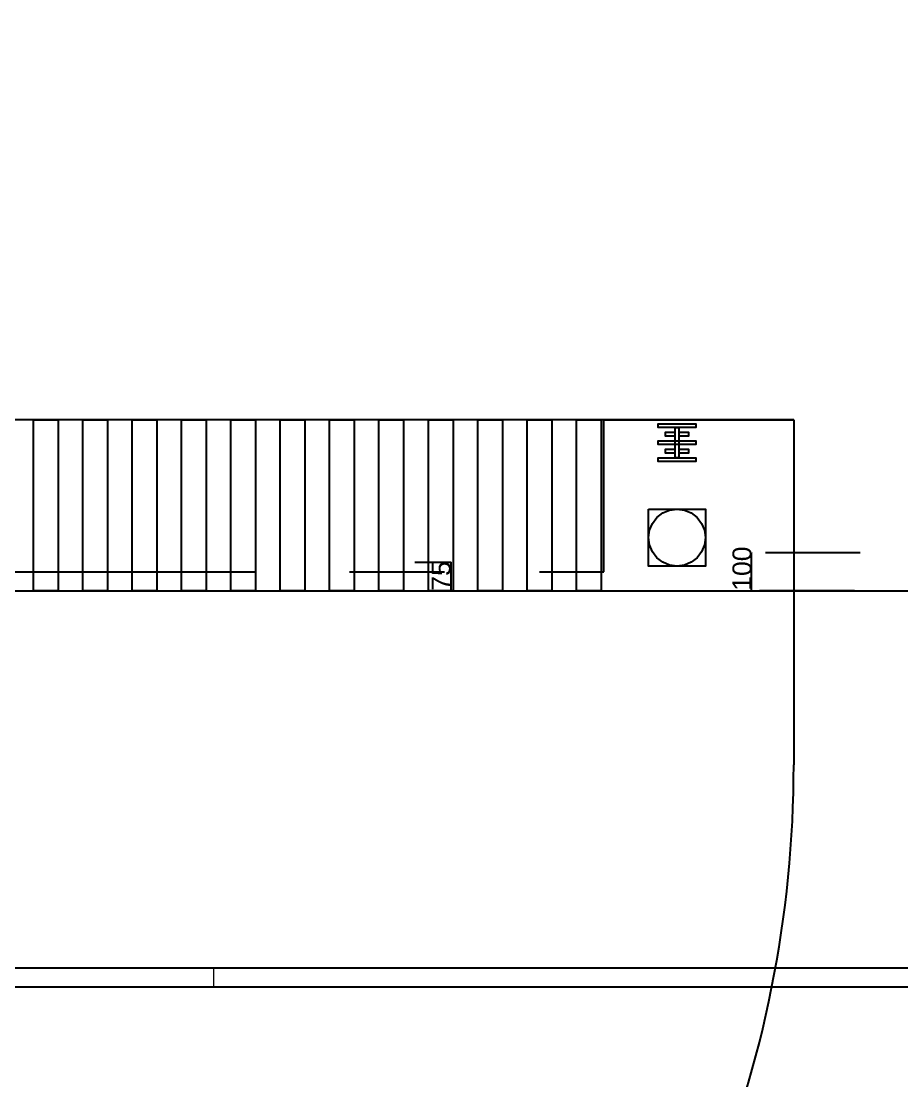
# Model space of a CAD drawing. Header units: millimetres. Extents: x 818 to 1306, y 1648 to 2013.
# Drawn here: x 956.6 to 958.92, y 1838.812 to 1841.603 of the extents above; entities that cross this region are included whole.
import ezdxf

# ---------------------------------------------------------------- set-up
doc = ezdxf.new("R2010")
doc.units = ezdxf.units.MM
doc.linetypes.add('CENTER', pattern=[2, 1.25, -0.25, 0.25, -0.25])
doc.linetypes.add('HIDDEN', pattern=[0.375, 0.25, -0.125])
for name, color, linetype in [('ARRAY', 255, 'Continuous'), ('center', 1, 'CENTER'), ('FPC', 30, 'Continuous'), ('GL', 112, 'Continuous'), ('YO', 255, 'HIDDEN')]:
    doc.layers.add(name, color=color, linetype=linetype)
doc.layers.add('尺寸线 DIM', color=3, linetype='Continuous', lineweight=15)
doc.styles.get("Standard").update_dxf_attribs({"font": 'arial.ttf'})

# ---------------------------------------------------------------- blocks, each defined once
blk = doc.blocks.new('AR_AG_PAD')
at = {"layer": 'center'}
blk.add_lwpolyline([(0.557839, 1.093748), (1.257839, 1.093748), (1.257839, 1.593748), (0.557839, 1.593748), (0.557839, 1.093748)], dxfattribs=at)
blk = doc.blocks.new('AR_CELLTEST_R')
at = {"xscale": -1}
blk.add_blockref('AR_AG_PAD', (4.557839, -0.743748), dxfattribs=at)
blk = doc.blocks.new('AR_CELLTEST_ALL')
blk.add_blockref('AR_CELLTEST_R', (16.279, 0))
blk = doc.blocks.new('AR_FPC_ALIGNMENT')
at = {"layer": 'center'}
blk.add_lwpolyline([(0.325, 0.075), (0.325, -0.075), (0.475, -0.075), (0.475, 0.075), (0.325, 0.075)], dxfattribs=at)
at = {"layer": 'GL'}
for points in [[(0.35, 0.21), (0.35, 0.2), (0.45, 0.2), (0.45, 0.21), (0.405, 0.21), (0.405, 0.2225), (0.43, 0.2225), (0.43, 0.2325), (0.405, 0.2325), (0.405, 0.245), (0.45, 0.245), (0.45, 0.255), (0.405, 0.255), (0.405, 0.2675), (0.43, 0.2675), (0.43, 0.2775), (0.405, 0.2775), (0.405, 0.29), (0.45, 0.29), (0.45, 0.3), (0.35, 0.3), (0.35, 0.29), (0.395, 0.29), (0.395, 0.2775), (0.37, 0.2775), (0.37, 0.2675), (0.395, 0.2675), (0.395, 0.255), (0.35, 0.255), (0.35, 0.245), (0.395, 0.245), (0.395, 0.2325), (0.37, 0.2325), (0.37, 0.2225), (0.395, 0.2225), (0.395, 0.21), (0.35, 0.21)], [(0.475, 0), (0.472444, 0.019411), (0.464952, 0.0375), (0.453033, 0.053033), (0.4375, 0.064952), (0.419411, 0.072444), (0.4, 0.075), (0.380589, 0.072444), (0.3625, 0.064952), (0.346967, 0.053033), (0.335048, 0.0375), (0.327556, 0.019411), (0.325, 0), (0.327556, -0.019411), (0.335048, -0.0375), (0.346967, -0.053033), (0.3625, -0.064952), (0.380589, -0.072444), (0.4, -0.075), (0.419411, -0.072444), (0.4375, -0.064952), (0.453033, -0.053033), (0.464952, -0.0375), (0.472444, -0.019411), (0.475, 0)]]:
    blk.add_lwpolyline(points, dxfattribs=at)
blk = doc.blocks.new('AR_FPC')
at = {"layer": 'center'}
blk.add_lwpolyline([(-5.59, -29.265), (6.58, -29.265), (6.58, -28.865), (-5.59, -28.865), (-5.59, -29.265)], dxfattribs=at)
at = {"xscale": -1}
blk.add_blockref('AR_FPC_ALIGNMENT', (7.1725, -29.175), dxfattribs=at)
blk = doc.blocks.new('A$C579B7D62')
at = {"layer": 'ARRAY', "color": 6}
blk.add_lwpolyline([(-11.5395, -66.9858), (11.5395, -66.9858), (11.5395, 0.9002), (-11.5395, 0.9002), (-11.5395, -66.9858)], dxfattribs=at)
at = {"layer": 'YO', "color": 6}
for p, q in [((7.605186, -66.8858), (7.31837, -66.8858)), ((7.318811, -66.886766), (7.31907, -66.8858)), ((7.31907, -66.9858), (7.31907, -66.8858)), ((7.31907, -66.8858), (7.319329, -66.886766)), ((6.431513, -66.9108), (6.527387, -66.9108)), ((6.526428, -66.911766), (6.526687, -66.9108)), ((6.526687, -66.9108), (6.526687, -66.9858)), ((6.526687, -66.9108), (6.526946, -66.911766)), ((6.428884, -66.9858), (6.527387, -66.9858)), ((6.526687, -66.9858), (6.526428, -66.984834)), ((6.526946, -66.984834), (6.526687, -66.9858)), ((7.590127, -66.9858), (7.31837, -66.9858)), ((7.31907, -66.9858), (7.318811, -66.984834)), ((7.319329, -66.984834), (7.31907, -66.9858))]:
    blk.add_line(p, q, dxfattribs=at)
at = {"color": 6}
for name, p in [('AR_CELLTEST_ALL', (-9.2395, -66.3858)), ('AR_FPC', (0.35, -37.6708))]:
    blk.add_blockref(name, p, dxfattribs=at)
at = {"layer": 'YO', "color": 6}
for s, p in [('100', (7.31857, -66.9858)), ('75', (6.526187, -66.9858))]:
    blk.add_text(s, height=0.05, rotation=90, dxfattribs=at).set_placement(p)

msp = doc.modelspace()

# ---------------------------------------------------------------- linework, layer by layer
at = {"color": 5}
msp.add_line((961.3059, 1839.1087), (941.1042, 1839.1087), dxfattribs=at)
at = {"color": 7}
msp.add_line((963.195, 1839.0587), (939.215, 1839.0587), dxfattribs=at)
for points in [[(956.6325, 1840.5527), (956.6975, 1840.5527), (956.6975, 1840.1027), (956.6325, 1840.1027)], [(956.7625, 1840.5527), (956.8275, 1840.5527), (956.8275, 1840.1027), (956.7625, 1840.1027)], [(956.8925, 1840.5527), (956.9575, 1840.5527), (956.9575, 1840.1027), (956.8925, 1840.1027)], [(957.0225, 1840.5527), (957.0875, 1840.5527), (957.0875, 1840.1027), (957.0225, 1840.1027)], [(957.1525, 1840.5527), (957.2175, 1840.5527), (957.2175, 1840.1027), (957.1525, 1840.1027)], [(957.2825, 1840.5527), (957.3475, 1840.5527), (957.3475, 1840.1027), (957.2825, 1840.1027)], [(957.4125, 1840.5527), (957.4775, 1840.5527), (957.4775, 1840.1027), (957.4125, 1840.1027)], [(957.5425, 1840.5527), (957.6075, 1840.5527), (957.6075, 1840.1027), (957.5425, 1840.1027)], [(957.6725, 1840.5527), (957.7375, 1840.5527), (957.7375, 1840.1027), (957.6725, 1840.1027)], [(957.8025, 1840.5527), (957.8675, 1840.5527), (957.8675, 1840.1027), (957.8025, 1840.1027)], [(957.9325, 1840.5527), (957.9975, 1840.5527), (957.9975, 1840.1027), (957.9325, 1840.1027)], [(958.0625, 1840.5527), (958.1275, 1840.5527), (958.1275, 1840.1027), (958.0625, 1840.1027)], [(958.2775, 1840.5427), (958.3775, 1840.5427), (958.3775, 1840.5327), (958.2775, 1840.5327)], [(958.3225, 1840.5327), (958.3325, 1840.5327), (958.3325, 1840.4527), (958.3225, 1840.4527)], [(958.2775, 1840.4977), (958.3775, 1840.4977), (958.3775, 1840.4877), (958.2775, 1840.4877)], [(958.2775, 1840.4527), (958.3775, 1840.4527), (958.3775, 1840.4427), (958.2775, 1840.4427)], [(958.2525, 1840.3177), (958.4025, 1840.3177), (958.4025, 1840.1677), (958.2525, 1840.1677)]]:
    msp.add_lwpolyline(points, close=True)
at = {"layer": 'FPC', "color": 30, "lineweight": -3}
for p, q in [((958.635, 1840.5527), (945.465, 1840.5527)), ((958.135, 1840.5527), (958.635, 1840.5527)), ((958.635, 1840.5527), (958.635, 1839.6445))]:
    msp.add_line(p, q, dxfattribs=at)
msp.add_arc((955.635, 1839.6445), 3, 315, 0, dxfattribs=at)
at = {"layer": '尺寸线 DIM', "color": 0, "ltscale": 5}
msp.add_line((957.107, 1839.1087), (957.107, 1839.0587), dxfattribs=at)

# ---------------------------------------------------------------- block references
msp.add_blockref('A$C579B7D62', (951.205, 1907.0885), dxfattribs=at)

doc.saveas('drawing.dxf')
